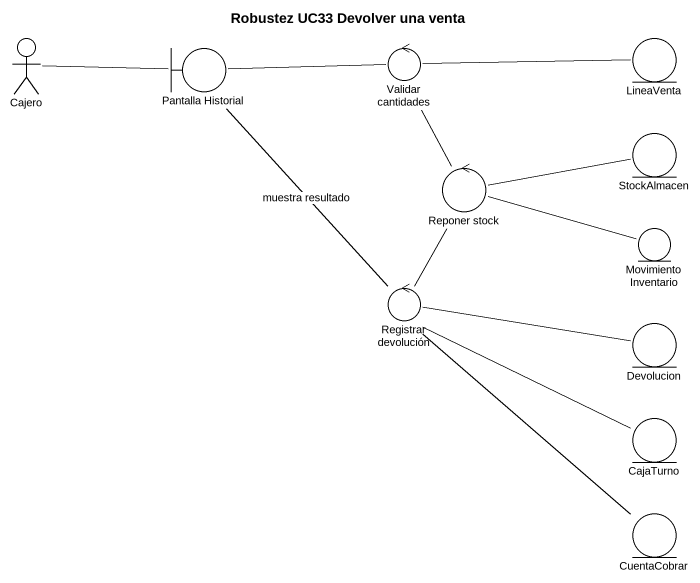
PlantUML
@startuml
title Robustez UC33 Devolver una venta
actor Cajero
boundary "Pantalla Historial" as Pantalla_Historial
control "Validar cantidades" as Validar_cantidades
entity LineaVenta
entity StockAlmacen
control "Reponer stock" as Reponer_stock
entity MovimientoInventario
control "Registrar devolución" as Registrar_devolución
entity Devolucion
entity CajaTurno
entity CuentaCobrar
Cajero -right- Pantalla_Historial
Pantalla_Historial -right- Validar_cantidades
Validar_cantidades -right- LineaVenta
Validar_cantidades -- Reponer_stock
Reponer_stock -right- StockAlmacen
Reponer_stock -right- MovimientoInventario
Reponer_stock -- Registrar_devolución
Registrar_devolución -up- Pantalla_Historial : muestra resultado
Registrar_devolución -right- Devolucion
Registrar_devolución -right- CajaTurno
Registrar_devolución -- CuentaCobrar
@enduml
